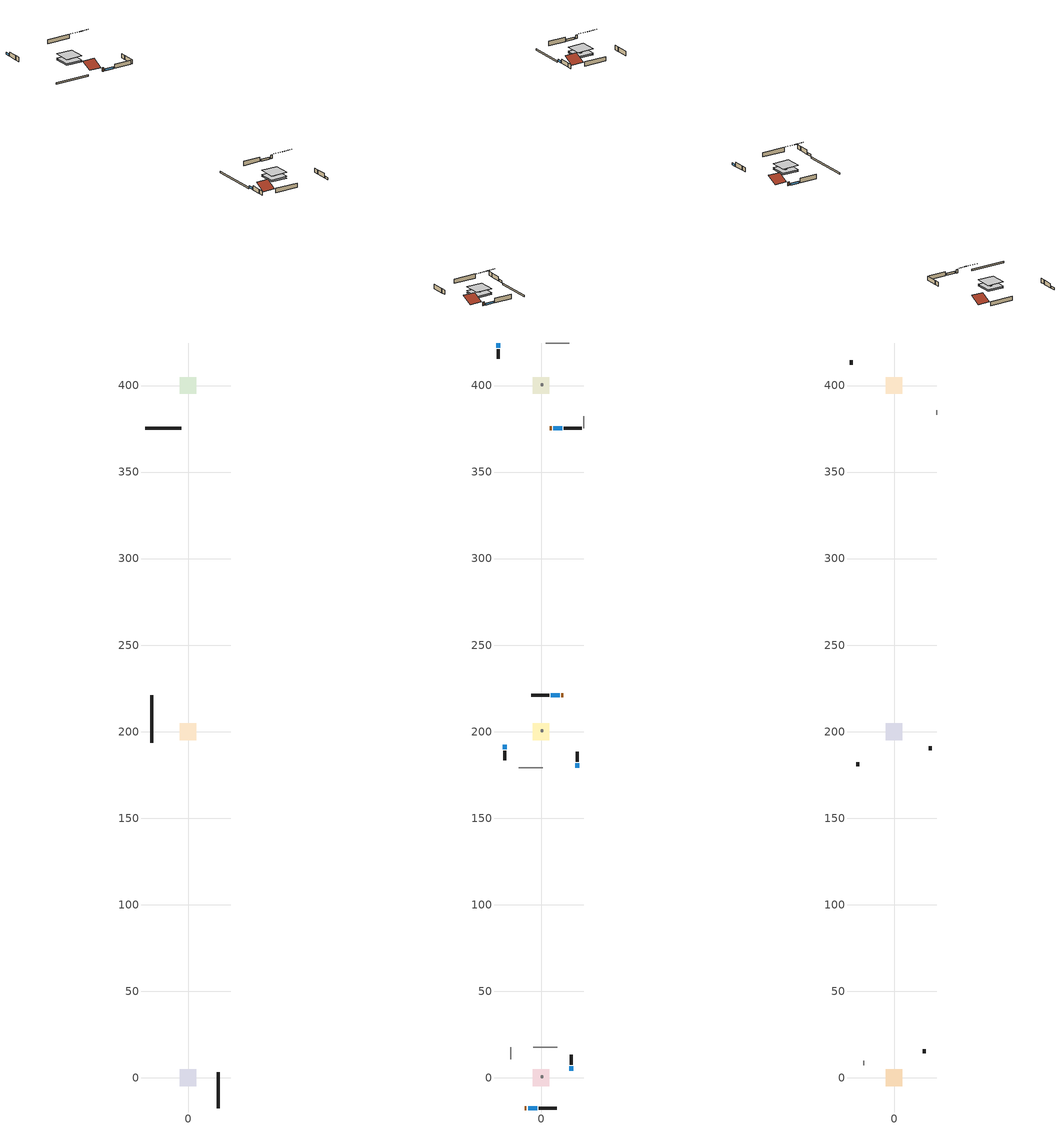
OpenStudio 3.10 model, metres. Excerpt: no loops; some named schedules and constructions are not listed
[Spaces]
unit1_crawlspace___unvented_1
 floor foundation (unit1_Slab1_construction): -4.86,-4.86 -4.86,4.86 4.86,4.86 4.86,-4.86 z-0.91
 wall foundation (unit1_FoundationWall2_construction): 17.51,-17.51 17.51,3.13 z-0.91:0
unit2_crawlspace___unvented_1
 floor foundation (unit2_Slab1_2_construction): -4.86,195.14 -4.86,204.86 4.86,204.86 4.86,195.14 z-0.91
 wall foundation (unit2_FoundationWall2_2_construction): -20.94,220.94 -20.94,193.45 z-0.91:0
unit3_crawlspace___unvented_1
 floor foundation (unit3_Slab1_3_construction): -4.86,395.14 -4.86,404.86 4.86,404.86 4.86,395.14 z-0.91
 wall foundation (unit3_FoundationWall3_3_construction): -24.6,375.4 -3.96,375.4 z-0.91:0
unit1_central_ac_and_furnace_airloop_ret_air_space
 floor adiabatic (unit1_AdiabaticConst): 0,0 0,1 1,1 1,0 z0
 wall adiabatic (unit1_AdiabaticConst): 0,0 1,0 1,1 0,1 0,0 z0:1
 ceiling adiabatic (unit1_AdiabaticConst): 1,0 1,1 0,1 0,0 z1
unit1_conditioned_space_1
 floor to unit1_crawlspace___unvented_1 (unit1_Floor1_construction): -4.86,-4.86 -4.86,4.86 4.86,4.86 4.86,-4.86 z0
 wall outside (unit1_AdiabaticWallConstruction_1): -9.31,-17.51 -8.39,-17.51 z0:2.03
 wall outside (unit1_AdiabaticWallConstruction): -7.47,-17.51 -2.25,-17.51 / 17.51,4.05 17.51,6.66 z0:1.16
 wall outside (unit1_Wall3_construction): -1.32,-17.51 9.19,-17.51 z0:2.44
 wall outside (unit1_Wall2_construction): 17.51,7.59 17.51,13.23 z0:2.44
 wall adiabatic (unit1_Wall4_construction): -17.51,17.51 -17.51,10.63 z0:2.44
 wall adiabatic (unit1_Wall1_construction): 9.31,17.51 -4.44,17.51 z0:2.44
 window (unit1_WindowConstruction_1): -7.47,-17.51 -2.25,-17.51 z0:1.16
 window (unit1_WindowConstruction): 17.51,4.05 17.51,6.66 z0:1.16
 door (unit1_Door): -9.31,-17.51 -8.4,-17.51 z0:2.03
unit2_central_ac_and_furnace_airloop_ret_air_space
 floor adiabatic (unit2_AdiabaticConst): 0,200 0,201 1,201 1,200 z0
 wall adiabatic (unit2_AdiabaticConst): 0,200 1,200 1,201 0,201 0,200 z0:1
 ceiling adiabatic (unit2_AdiabaticConst): 1,200 1,201 0,201 0,200 z1
unit2_conditioned_space_1
 floor to unit2_crawlspace___unvented_1 (unit2_Floor1_2_construction): -4.86,195.14 -4.86,204.86 4.86,204.86 4.86,195.14 z0
 wall outside (unit2_AdiabaticWallConstruction_1): 12.74,220.94 11.82,220.94 z0:2.03
 wall outside (unit2_AdiabaticWallConstruction): 20.94,179.06 20.94,181.67 / 10.9,220.94 5.68,220.94 / -20.94,192.52 -20.94,189.91 z0:1.16
 wall outside (unit2_Wall4_2_construction): 20.94,182.6 20.94,188.24 z0:2.44
 wall outside (unit2_Wall3_2_construction): 4.75,220.94 -5.76,220.94 z0:2.44
 wall outside (unit2_Wall2_2_construction): -20.94,188.98 -20.94,183.34 z0:2.44
 wall adiabatic (unit2_Wall1_2_construction): -12.74,179.06 1.02,179.06 z0:2.44
 window (unit2_WindowConstruction_2): 20.94,179.06 20.94,181.67 z0:1.16
 window (unit2_WindowConstruction_1): 10.9,220.94 5.68,220.94 z0:1.16
 window (unit2_WindowConstruction): -20.94,192.52 -20.94,189.91 z0:1.16
 door (unit2_Door): 12.74,220.94 11.82,220.94 z0:2.03
unit3_central_ac_and_furnace_airloop_ret_air_space
 floor adiabatic (unit3_AdiabaticConst): 0,400 0,401 1,401 1,400 z0
 wall adiabatic (unit3_AdiabaticConst): 0,400 1,400 1,401 0,401 0,400 z0:1
 ceiling adiabatic (unit3_AdiabaticConst): 1,400 1,401 0,401 0,400 z1
unit3_conditioned_space_1
 floor to unit3_crawlspace___unvented_1 (unit3_Floor1_3_construction): -4.86,395.14 -4.86,404.86 4.86,404.86 4.86,395.14 z0
 wall outside (unit3_AdiabaticWallConstruction_1): 5.17,375.4 6.08,375.4 z0:2.03
 wall outside (unit3_AdiabaticWallConstruction): -24.6,424.6 -24.6,421.99 / 7.01,375.4 12.22,375.4 z0:1.16
 wall outside (unit3_Wall4_3_construction): -24.6,421.06 -24.6,415.42 z0:2.44
 wall outside (unit3_Wall3_3_construction): 13.15,375.4 23.67,375.4 z0:2.44
 wall adiabatic (unit3_Wall2_3_construction): 24.6,375.4 24.6,382.28 z0:2.44
 wall adiabatic (unit3_Wall1_3_construction): 16.4,424.6 2.64,424.6 z0:2.44
 window (unit3_WindowConstruction_1): -24.6,424.6 -24.6,421.99 z0:1.16
 window (unit3_WindowConstruction): 7.01,375.4 12.22,375.4 z0:1.16
 door (unit3_Door): 5.17,375.4 6.08,375.4 z0:2.03
unit1_attic___vented_1
 floor to unit1_conditioned_space_1 (unit1_Floor2_construction_Reversed): -4.86,-4.86 -4.86,4.86 4.86,4.86 4.86,-4.86 z2.44
 wall outside (unit1_Wall6_construction): 17.51,14.16 17.51,16.58 z0:2.44
 wall adiabatic (unit1_Wall5_construction): -17.51,9.7 -17.51,7.28 z0:2.44
 roof outside (unit1_Roof2_construction): -10.24,-17.51,2.44 -10.24,-11.01,5.69 -17.51,-11.01,5.69 -17.51,-17.51,2.44
 roof outside (unit1_Roof1_construction): 10.24,17.51,2.44 10.24,11.01,5.69 17.51,11.01,5.69 17.51,17.51,2.44
unit2_attic___vented_1
 floor to unit2_conditioned_space_1 (unit2_Floor2_2_construction_Reversed): -4.86,195.14 -4.86,204.86 4.86,204.86 4.86,195.14 z2.44
 wall outside (unit2_Wall6_2_construction): -20.94,182.41 -20.94,179.99 z0:2.44
 wall outside (unit2_Wall5_2_construction): 20.94,189.16 20.94,191.59 z0:2.44
 roof outside (unit2_Roof2_2_construction): 13.67,220.94,2.44 13.67,214.44,5.69 20.94,214.44,5.69 20.94,220.94,2.44
 roof outside (unit2_Roof1_2_construction): -13.67,179.06,2.44 -13.67,185.56,5.69 -20.94,185.56,5.69 -20.94,179.06,2.44
unit3_attic___vented_1
 floor to unit3_conditioned_space_1 (unit3_Floor2_3_construction_Reversed): -4.86,395.14 -4.86,404.86 4.86,404.86 4.86,395.14 z2.44
 wall outside (unit3_Wall5_3_construction): -24.6,414.49 -24.6,412.07 z0:2.44
 wall adiabatic (unit3_Wall6_3_construction): 24.6,383.21 24.6,385.63 z0:2.44
 roof outside (unit3_Roof2_3_construction): 4.24,375.4,2.44 4.24,381.91,5.69 -3.03,381.91,5.69 -3.03,375.4,2.44
 roof outside (unit3_Roof1_3_construction): 17.33,424.6,2.44 17.33,418.09,5.69 24.6,418.09,5.69 24.6,424.6,2.44
[Construction]
unit1_Floor2_construction: unit1_ceiling_loosefill_ins, unit1_ceiling_stud_and_cavity, unit1_gypsum_board
unit1_Floor1_construction_Reversed: unit1_floor_covering, unit1_osb_sheathing_0_75_in_, unit1_floor_rigid_ins, unit1_floor_stud_and_cavity
unit2_Floor2_2_construction: unit2_ceiling_loosefill_ins, unit2_ceiling_stud_and_cavity, unit2_gypsum_board
unit2_Floor1_2_construction_Reversed: unit2_floor_covering, unit2_osb_sheathing_0_75_in_, unit2_floor_rigid_ins, unit2_floor_stud_and_cavity
unit3_Floor2_3_construction: unit3_ceiling_loosefill_ins, unit3_ceiling_stud_and_cavity, unit3_gypsum_board
unit3_Floor1_3_construction_Reversed: unit3_floor_covering, unit3_osb_sheathing_0_75_in_, unit3_floor_rigid_ins, unit3_floor_stud_and_cavity
[EnergyManagementSystem:Program]
unit2_central_ac_and_furnace_supply_fan_disaggregate_program_1: Set unit2_central_ac_and_furnace_supply_fan_primary_htg = 0; If unit2_central_ac_and_furnace_htg_coil_s > 0; Set unit2_central_ac_and_furnace_supply_fan_primary_htg = unit2_central_ac_and_furnace_supply_fan_s_1; EndIf
unit2_central_ac_and_furnace_supply_fan_disaggregate_program: Set unit2_central_ac_and_furnace_supply_fan_clg = 0; If unit2_central_ac_and_furnace_clg_coil_s > 0; Set unit2_central_ac_and_furnace_supply_fan_clg = unit2_central_ac_and_furnace_supply_fan_s; EndIf
unit3_infil_program: Set p_m = 0.14; Set p_s = 0.22; Set s_m = 270; Set s_s = 370; Set z_m = 9.99744; Set z_s = 2.4384; Set f_t = (((s_m/z_m)^p_m)*((z_s/s_s)^p_s)); Set Tdiff = unit3_tin_s-unit3_tout_s; Set dT = @Abs Tdiff; Set c = 0.0375; Set Cs = 0.0567; Set Cw = 0.1627; Set n = 0.65; Set sft = (f_t*0.3); Set temp1 = ((c*Cw)*((sft*unit3_site_vw_s)^(2*n)))^2; Set Qinf = (((c*Cs*(dT^n))^2)+temp1)^0.5; Set Qinf = (@Max Qinf 0); Set unit3_mech_vent_house_fan_sensible_load_act = 0.0; Set unit3_mech_vent_house_fan_latent_load_act = 0.0; Set OASupInPb = unit3_out_pb_s; Set OASupInTemp = unit3_tout_s; Set OASupInW = unit3_out_wt_s; Set OASupRho = (@RhoAirFnPbTdbW OASupInPb OASupInTemp OASupInW); Set OASupCp = (@CpAirFnW OASupInW); Set OASupInEnth = (@HFnTdbW OASupInTemp OASupInW); Set ZoneTemp = unit3_tin_s; Set ZoneW = unit3_win_s; Set ZoneCp = (@CpAirFnW ZoneW); Set ZoneAirEnth = (@HFnTdbW ZoneTemp ZoneW); Set unit3_mech_vent_house_fan_cfis_act = 0.0; Set QWHV_cfis_sup = 0.0; Set QWHV_cfis_suppl_sup = 0.0; Set QWHV_cfis_suppl_exh = 0.0; Set Qrange = 0; Set Qrange = Qrange + 0.04719 * unit3_mech_vent_range_fan_0_sch_s; Set Qbath = 0; Set Qbath = Qbath + 0.04719 * unit3_mech_vent_bath_fan_0_sch_s; Set Qdryer = 0; Set Qdryer = Qdryer + 0.11104 * unit3_clothes_dryer_exhaust_0_sch_s; Set QWHV_sup = 0.0; Set QWHV_exh = 0.0; Set Qsupply = QWHV_sup + QWHV_cfis_sup + QWHV_cfis_suppl_sup; Set Qexhaust = Qrange + Qbath + Qdryer + QWHV_exh + QWHV_cfis_suppl_exh; Set Qfan = (@Max Qexhaust Qsupply); Set Qducts = 0; Set Qducts = Qducts - unit3_central_ac_and_furnace_airloop_0_DuctImbalLkSupFanEquivCond; Set Qducts = Qducts + unit3_central_ac_and_furnace_airloop_0_DuctImbalLkExhFanEquivCond; If Qducts < 0; Set Qsupply = Qsupply - Qducts; Else; Set Qexhaust = Qexhaust + Qducts; EndIf; Set Qfan_with_ducts = (@Max Qexhaust Qsupply); Set Qimb = (@Abs (Qsupply - Qexhaust)); If Qinf + Qimb > 0; Set Qtot = Qfan_with_ducts + (Qinf^2) / (Qinf + Qimb); Else; Set Qtot = Qfan_with_ducts; EndIf; Set Qinf_adj = Qtot - Qfan; Set unit3_infil_flow_act = Qinf_adj; Set unit3_infil_program_Qinf = Qinf_adj; Set unit3_infil_program_Qfan = Qfan; Set Qload = Qfan; Set Effectiveness_Sens = 0.0; Set Effectiveness_Lat = 0.0; Set Fan_MFR = Qload * OASupRho; Set ZoneInEnth = OASupInEnth; Set ZoneInTemp = OASupInTemp; Set FanTotalToCond = Fan_MFR * (ZoneInEnth - ZoneAirEnth); Set FanSensToCond = Fan_MFR * ZoneCp * (ZoneInTemp - ZoneTemp); Set FanLatToCond = FanTotalToCond - FanSensToCond; Set unit3_mech_vent_house_fan_sensible_load_act = unit3_mech_vent_house_fan_sensible_load_act + FanSensToCond; Set unit3_mech_vent_house_fan_latent_load_act = unit3_mech_vent_house_fan_latent_load_act + FanLatToCond
unit3_crawlspace_unvented_1_duct_leakage_imbalance_infil_program: Set Qducts = 0; Set Qducts = Qducts - unit3_central_ac_and_furnace_airloop_0_DuctImbalLkSupFanEquivDZ; Set Qducts = Qducts + unit3_central_ac_and_furnace_airloop_0_DuctImbalLkExhFanEquivDZ; Set unit3_crawlspace_unvented_1_duct_leakage_imbalance_infil_flow_act = (@Abs(Qducts))
unit3_natural_vent_program: Set Tin = unit3_tin_s; Set Tout = unit3_tout_s; Set Wout = unit3_out_wt_s; Set Pbar = unit3_out_pb_s; Set Phiout = (@RhFnTdbWPb Tout Wout Pbar); Set MaxHR = 0.0115; Set Tnvsp = (unit3_htg_sp_s + unit3_clg_sp_s) / 2; Set NVavail = unit3_natural_vent_s; Set ClgSsnAvail = unit3_cool_season; Set Qnv = 0; Set Qwhf = 0; Set unit3_whole_house_fan_mix_act = 0; Set unit3_whole_house_fan_act = 0; If ((Wout < MaxHR) && (Tin > Tout) && (Tin > Tnvsp) && (ClgSsnAvail > 0)); Set WHF_Flow = 0; Set Adj = (Tin-Tnvsp)/(Tin-Tout); Set Adj = (@Min Adj 1); Set Adj = (@Max Adj 0); If (WHF_Flow > 0); Set Qwhf = WHF_Flow*Adj; Set unit3_whole_house_fan_mix_act = WHF_Flow*Adj; Set WHF_W = 0; Set unit3_whole_house_fan_act = WHF_W*Adj; ElseIf (NVavail > 0); Set NVArea = 3641.3346528; Set Cs = 8.968567957270247e-05; Set Cw = 2.2169590796800036e-05; Set Tdiff = Tin-Tout; Set dT = (@Abs Tdiff); Set Vwind = unit3_site_vw_s; Set SGNV = NVArea*Adj*((((Cs*dT)+(Cw*(Vwind^2)))^0.5)/1000); Set MaxNV = 1.2811799924736003; Set Qnv = (@Min SGNV MaxNV); EndIf; EndIf; Set unit3_natural_vent_flow_act = Qnv; Set unit3_whole_house_fan_flow_act = Qwhf; Set unit3_natural_vent_program_Qnv = Qnv; Set unit3_natural_vent_program_Qwhf = Qwhf
unit3_central_ac_and_furnace_airloop_0_duct_program: Set unit3_central_ac_and_furnace_airloop_AH_MFR = unit3_central_ac_and_furnace_airloop_AH_MFR_s; Set unit3_central_ac_and_furnace_airloop_Fan_RTF = 0; Set unit3_central_ac_and_furnace_airloop_Fan_RTF = unit3_central_ac_and_furnace_airloop_Fan_RTF + unit3_central_ac_and_furnace_airloop_Fan_RTF_s; Set unit3_central_ac_and_furnace_airloop_Fan_RTF = unit3_central_ac_and_furnace_airloop_Fan_RTF + unit3_central_ac_and_furnace_airloop_Fan_RTF_s_1; Set unit3_central_ac_and_furnace_airloop_AH_VFR = unit3_central_ac_and_furnace_airloop_AH_VFR_s; Set unit3_central_ac_and_furnace_airloop_AH_Tout = unit3_central_ac_and_furnace_airloop_AH_Tout_s; Set unit3_central_ac_and_furnace_airloop_AH_Wout = unit3_central_ac_and_furnace_airloop_AH_Wout_s; Set unit3_central_ac_and_furnace_airloop_RA_T = unit3_central_ac_and_furnace_airloop_RA_T_s; Set unit3_central_ac_and_furnace_airloop_Ra_W = unit3_central_ac_and_furnace_airloop_Ra_W_s; Set unit3_central_ac_and_furnace_airloop_0_DZ_T = unit3_central_ac_and_furnace_airloop_0_DZ_T_s; Set unit3_central_ac_and_furnace_airloop_0_DZ_W = unit3_central_ac_and_furnace_airloop_0_DZ_W_s; Run unit3_central_ac_and_furnace_airloop_0_duct_subroutine; Set unit3_central_ac_and_furnace_airloop_0_SupSensLkToCond_act = unit3_central_ac_and_furnace_airloop_0_SupSensLkToCond; Set unit3_central_ac_and_furnace_airloop_0_SupLatLkToCond_act = unit3_central_ac_and_furnace_airloop_0_SupLatLkToCond; Set unit3_central_ac_and_furnace_airloop_0_SupCondToLv_act = unit3_central_ac_and_furnace_airloop_0_SupCondToLv; Set unit3_central_ac_and_furnace_airloop_0_RetSensLkToRP_act = unit3_central_ac_and_furnace_airloop_0_RetSensLkToRP; Set unit3_central_ac_and_furnace_airloop_0_RetLatLkToRP_act = unit3_central_ac_and_furnace_airloop_0_RetLatLkToRP; Set unit3_central_ac_and_furnace_airloop_0_RetCondToRP_act = unit3_central_ac_and_furnace_airloop_0_RetCondToRP; Set unit3_central_ac_and_furnace_airloop_0_RetCondToDZ_act = unit3_central_ac_and_furnace_airloop_0_RetCondToDZ; Set unit3_central_ac_and_furnace_airloop_0_SupCondToDZ_act = unit3_central_ac_and_furnace_airloop_0_SupCondToDZ; Set unit3_central_ac_and_furnace_airloop_0_SupSensLkToDZ_act = unit3_central_ac_and_furnace_airloop_0_SupSensLkToDZ; Set unit3_central_ac_and_furnace_airloop_0_SupLatLkToDZ_act = unit3_central_ac_and_furnace_airloop_0_SupLatLkToDZ; Set unit3_central_ac_and_furnace_airloop_0_ZoneMixDZToCond_mix_act = unit3_central_ac_and_furnace_airloop_0_ZoneMixDZToCond; Set unit3_central_ac_and_furnace_airloop_0_ZoneMixCondToDZ_mix_act = unit3_central_ac_and_furnace_airloop_0_ZoneMixCondToDZ
unit3_fridge_schedule_program: Set Tin = unit3_fridge_tin_s*(9.0/5.0)+32.0; Set unit3_fridge_schedule_act = 0; If (Hour == 0); Set unit3_fridge_schedule_act = (-0.487+0.019*Tin); ElseIf (Hour == 1); Set unit3_fridge_schedule_act = (-0.34+0.016*Tin); ElseIf (Hour == 2); Set unit3_fridge_schedule_act = (-0.37+0.017*Tin); ElseIf (Hour == 3); Set unit3_fridge_schedule_act = (-0.361+0.016*Tin); ElseIf (Hour == 4); Set unit3_fridge_schedule_act = (-0.515+0.018*Tin); ElseIf (Hour == 5); Set unit3_fridge_schedule_act = (-0.684+0.021*Tin); ElseIf (Hour == 6); Set unit3_fridge_schedule_act = (-0.471+0.019*Tin); ElseIf (Hour == 7); Set unit3_fridge_schedule_act = (-0.159+0.015*Tin); ElseIf (Hour == 8); Set unit3_fridge_schedule_act = (-0.079+0.015*Tin); ElseIf (Hour == 9); Set unit3_fridge_schedule_act = (-0.417+0.019*Tin); ElseIf (Hour == 10); Set unit3_fridge_schedule_act = (-0.411+0.018*Tin); ElseIf (Hour == 11); Set unit3_fridge_schedule_act = (-0.386+0.018*Tin); ElseIf (Hour == 12); Set unit3_fridge_schedule_act = (-0.24+0.016*Tin); ElseIf (Hour == 13); Set unit3_fridge_schedule_act = (-0.314+0.017*Tin); ElseIf (Hour == 14); Set unit3_fridge_schedule_act = (-0.16+0.015*Tin); ElseIf (Hour == 15); Set unit3_fridge_schedule_act = (-0.121+0.015*Tin); ElseIf (Hour == 16); Set unit3_fridge_schedule_act = (-0.469+0.02*Tin); ElseIf (Hour == 17); Set unit3_fridge_schedule_act = (-0.412+0.02*Tin); ElseIf (Hour == 18); Set unit3_fridge_schedule_act = (-0.091+0.017*Tin); ElseIf (Hour == 19); Set unit3_fridge_schedule_act = (0.077+0.014*Tin); ElseIf (Hour == 20); Set unit3_fridge_schedule_act = (-0.118+0.016*Tin); ElseIf (Hour == 21); Set unit3_fridge_schedule_act = (-0.247+0.017*Tin); ElseIf (Hour == 22); Set unit3_fridge_schedule_act = (-0.445+0.019*Tin); ElseIf (Hour == 23); Set unit3_fridge_schedule_act = (-0.544+0.02*Tin); EndIf
unit3_water_heater_EC_adj: If WarmupFlag == 0; Set dhw_e_cons = unit3_water_heater_energy + unit3_water_heater_on_cycle_parasitic + unit3_water_heater_off_cycle_parasitic; Set unit3_water_heater_ec_adj_act = 0.0 * dhw_e_cons / 1; EndIf
unit3_central_ac_and_furnace_supply_fan_disaggregate_program_1: Set unit3_central_ac_and_furnace_supply_fan_primary_htg = 0; If unit3_central_ac_and_furnace_htg_coil_s > 0; Set unit3_central_ac_and_furnace_supply_fan_primary_htg = unit3_central_ac_and_furnace_supply_fan_s_1; EndIf
unit3_central_ac_and_furnace_supply_fan_disaggregate_program: Set unit3_central_ac_and_furnace_supply_fan_clg = 0; If unit3_central_ac_and_furnace_clg_coil_s > 0; Set unit3_central_ac_and_furnace_supply_fan_clg = unit3_central_ac_and_furnace_supply_fan_s; EndIf
unmet_hours_program: Set htg_unmet_hours = 0; Set clg_unmet_hours = 0; Set unit_htg_unmet_hours = 0; If ((DayOfYear >= 1) && (DayOfYear <= 365)); Set unit_htg_unmet_hours = unit_htg_unmet_hours + unit1_conditioned_space_htg_unmet_s; If unit_htg_unmet_hours > htg_unmet_hours; Set htg_unmet_hours = unit_htg_unmet_hours; EndIf; EndIf; Set unit_clg_unmet_hours = 0; If ((DayOfYear >= 1) && (DayOfYear <= 365)); Set unit_clg_unmet_hours = unit_clg_unmet_hours + unit1_conditioned_space_clg_unmet_s; If unit_clg_unmet_hours > clg_unmet_hours; Set clg_unmet_hours = unit_clg_unmet_hours; EndIf; EndIf; Set unit_htg_unmet_hours = 0; If ((DayOfYear >= 1) && (DayOfYear <= 365)); Set unit_htg_unmet_hours = unit_htg_unmet_hours + unit2_conditioned_space_htg_unmet_s; If unit_htg_unmet_hours > htg_unmet_hours; Set htg_unmet_hours = unit_htg_unmet_hours; EndIf; EndIf; Set unit_clg_unmet_hours = 0; If ((DayOfYear >= 1) && (DayOfYear <= 365)); Set unit_clg_unmet_hours = unit_clg_unmet_hours + unit2_conditioned_space_clg_unmet_s; If unit_clg_unmet_hours > clg_unmet_hours; Set clg_unmet_hours = unit_clg_unmet_hours; EndIf; EndIf; Set unit_htg_unmet_hours = 0; If ((DayOfYear >= 1) && (DayOfYear <= 365)); Set unit_htg_unmet_hours = unit_htg_unmet_hours + unit3_conditioned_space_htg_unmet_s; If unit_htg_unmet_hours > htg_unmet_hours; Set htg_unmet_hours = unit_htg_unmet_hours; EndIf; EndIf; Set unit_clg_unmet_hours = 0; If ((DayOfYear >= 1) && (DayOfYear <= 365)); Set unit_clg_unmet_hours = unit_clg_unmet_hours + unit3_conditioned_space_clg_unmet_s; If unit_clg_unmet_hours > clg_unmet_hours; Set clg_unmet_hours = unit_clg_unmet_hours; EndIf; EndIf
total_loads_program: Set loads_htg_tot = 0; Set loads_clg_tot = 0; If htg_load_cond > 0; Set loads_htg_tot = loads_htg_tot + (htg_load_cond - clg_load_cond) * 1.0; Set loads_htg_tot = loads_htg_tot + (htg_load_duct - clg_load_duct) * 1.0; EndIf; If htg_load_cond_1 > 0; Set loads_htg_tot = loads_htg_tot + (htg_load_cond_1 - clg_load_cond_1) * 1.0; Set loads_htg_tot = loads_htg_tot + (htg_load_duct_1 - clg_load_duct_1) * 1.0; EndIf; If htg_load_cond_2 > 0; Set loads_htg_tot = loads_htg_tot + (htg_load_cond_2 - clg_load_cond_2) * 1.0; Set loads_htg_tot = loads_htg_tot + (htg_load_duct_2 - clg_load_duct_2) * 1.0; EndIf; Set loads_htg_tot = (@Max loads_htg_tot 0); If clg_load_cond > 0; Set loads_clg_tot = loads_clg_tot + (clg_load_cond - htg_load_cond) * 1.0; Set loads_clg_tot = loads_clg_tot + (clg_load_duct - htg_load_duct) * 1.0; EndIf; If clg_load_cond_1 > 0; Set loads_clg_tot = loads_clg_tot + (clg_load_cond_1 - htg_load_cond_1) * 1.0; Set loads_clg_tot = loads_clg_tot + (clg_load_duct_1 - htg_load_duct_1) * 1.0; EndIf; If clg_load_cond_2 > 0; Set loads_clg_tot = loads_clg_tot + (clg_load_cond_2 - htg_load_cond_2) * 1.0; Set loads_clg_tot = loads_clg_tot + (clg_load_duct_2 - htg_load_duct_2) * 1.0; EndIf; Set loads_clg_tot = (@Max loads_clg_tot 0)
total_airflows_program: Set total_infil_flow_rate = 0; Set total_mechvent_flow_rate = 0; Set total_natvent_flow_rate = 0; Set total_whf_flow_rate = 0; Set total_infil_flow_rate = total_infil_flow_rate + (unit1_infil_program_Qinf * 1); Set total_infil_flow_rate = total_infil_flow_rate + (unit2_infil_program_Qinf * 1); Set total_infil_flow_rate = total_infil_flow_rate + (unit3_infil_program_Qinf * 1); Set total_mechvent_flow_rate = total_mechvent_flow_rate + (unit1_infil_program_Qfan * 1); Set total_mechvent_flow_rate = total_mechvent_flow_rate + (unit2_infil_program_Qfan * 1); Set total_mechvent_flow_rate = total_mechvent_flow_rate + (unit3_infil_program_Qfan * 1); Set total_natvent_flow_rate = total_natvent_flow_rate + (unit1_natural_vent_program_Qnv * 1); Set total_natvent_flow_rate = total_natvent_flow_rate + (unit2_natural_vent_program_Qnv * 1); Set total_natvent_flow_rate = total_natvent_flow_rate + (unit3_natural_vent_program_Qnv * 1); Set total_whf_flow_rate = total_whf_flow_rate + (unit1_natural_vent_program_Qwhf * 1); Set total_whf_flow_rate = total_whf_flow_rate + (unit2_natural_vent_program_Qwhf * 1); Set total_whf_flow_rate = total_whf_flow_rate + (unit3_natural_vent_program_Qwhf * 1)
[EnergyManagementSystem:Subroutine]
unit1_central_ac_and_furnace_airloop_0_duct_subroutine: Set AH_MFR = unit1_central_ac_and_furnace_airloop_AH_MFR / 1; If AH_MFR > 0; Set AH_Tout = unit1_central_ac_and_furnace_airloop_AH_Tout; Set AH_Wout = unit1_central_ac_and_furnace_airloop_AH_Wout; Set RA_T = unit1_central_ac_and_furnace_airloop_RA_T; Set RA_W = unit1_central_ac_and_furnace_airloop_Ra_W; Set Fan_RTF = unit1_central_ac_and_furnace_airloop_Fan_RTF; Set DZ_T = unit1_central_ac_and_furnace_airloop_0_DZ_T; Set DZ_W = unit1_central_ac_and_furnace_airloop_0_DZ_W; Set AH_VFR = unit1_central_ac_and_furnace_airloop_AH_VFR / 1; Set h_SA = (@HFnTdbW AH_Tout AH_Wout); Set h_RA = (@HFnTdbW RA_T RA_W); Set h_fg = (@HfgAirFnWTdb AH_Wout AH_Tout); Set h_DZ = (@HFnTdbW DZ_T DZ_W); Set air_cp = 1006.0; Set f_sup = 0.1; Set f_ret = 0.1; Set sup_lk_mfr = f_sup * AH_MFR; Set ret_lk_mfr = f_ret * AH_MFR; Set SupTotLkToCond = sup_lk_mfr*(h_RA - h_SA); Set SupLatLkToCond = sup_lk_mfr*h_fg*(RA_W-AH_Wout); Set SupSensLkToCond = SupTotLkToCond-SupLatLkToCond; Set supply_ua = 85.287; Set eTm = 0-((Fan_RTF/(AH_MFR*air_cp))*supply_ua); Set t_sup = DZ_T+((AH_Tout-DZ_T)*(@Exp eTm)); Set SupCondToCond = AH_MFR*air_cp*(t_sup-AH_Tout); Set SupCondToDZ = 0-SupCondToCond; Set return_ua = 15.794; Set eTm = 0-((Fan_RTF/(AH_MFR*air_cp))*return_ua); Set t_ret = DZ_T+((RA_T-DZ_T)*(@Exp eTm)); Set RetCondToRP = AH_MFR*air_cp*(t_ret-RA_T); Set RetCondToDZ = 0-RetCondToRP; Set RetLatLkToRP = 0; Set RetSensLkToRP = ret_lk_mfr*air_cp*(DZ_T-RA_T); Set SupTotLkToDZ = sup_lk_mfr*(h_SA-h_DZ); Set SupLatLkToDZ = sup_lk_mfr*h_fg*(AH_Wout-DZ_W); Set SupSensLkToDZ = SupTotLkToDZ-SupLatLkToDZ; Set FracOutsideToCond = 0.0; Set FracOutsideToDZ = 0.0; Set FracCondToOutside = 0.0; Set FracDZToOutside = 0.0; Set FracDZToCond = 0.0; Set FracCondToDZ = 0.0; Set lk_imbal_vfr = @ABS(f_sup - f_ret) * AH_VFR; Set ImbalLkCondToDZ = lk_imbal_vfr * FracCondToDZ; Set ImbalLkDZToCond = lk_imbal_vfr * FracDZToCond; Set ImbalLkOutsideToCond = lk_imbal_vfr * FracOutsideToCond; Set ImbalLkOutsideToDZ = lk_imbal_vfr * FracOutsideToDZ; Set ImbalLkCondToOutside = lk_imbal_vfr * FracCondToOutside; Set ImbalLkDZToOutside = lk_imbal_vfr * FracDZToOutside; Else; Set SupLatLkToCond = 0; Set SupSensLkToCond = 0; Set SupCondToCond = 0; Set RetCondToRP = 0; Set RetLatLkToRP = 0; Set RetSensLkToRP = 0; Set RetCondToDZ = 0; Set SupCondToDZ = 0; Set SupLatLkToDZ = 0; Set SupSensLkToDZ = 0; Set ImbalLkCondToDZ = 0; Set ImbalLkDZToCond = 0; Set ImbalLkOutsideToCond = 0; Set ImbalLkOutsideToDZ = 0; Set ImbalLkCondToOutside = 0; Set ImbalLkDZToOutside = 0; EndIf; Set unit1_central_ac_and_furnace_airloop_0_SupLatLkToCond = SupLatLkToCond; Set unit1_central_ac_and_furnace_airloop_0_SupSensLkToCond = SupSensLkToCond; Set unit1_central_ac_and_furnace_airloop_0_SupCondToLv = SupCondToCond; Set unit1_central_ac_and_furnace_airloop_0_RetCondToRP = RetCondToRP; Set unit1_central_ac_and_furnace_airloop_0_RetLatLkToRP = RetLatLkToRP; Set unit1_central_ac_and_furnace_airloop_0_RetSensLkToRP = RetSensLkToRP; Set unit1_central_ac_and_furnace_airloop_0_RetCondToDZ = RetCondToDZ; Set unit1_central_ac_and_furnace_airloop_0_SupCondToDZ = SupCondToDZ; Set unit1_central_ac_and_furnace_airloop_0_SupLatLkToDZ = SupLatLkToDZ; Set unit1_central_ac_and_furnace_airloop_0_SupSensLkToDZ = SupSensLkToDZ; Set unit1_central_ac_and_furnace_airloop_0_ZoneMixCondToDZ = ImbalLkCondToDZ; Set unit1_central_ac_and_furnace_airloop_0_ZoneMixDZToCond = ImbalLkDZToCond; Set unit1_central_ac_and_furnace_airloop_0_DuctImbalLkSupFanEquivCond = ImbalLkCondToOutside; Set unit1_central_ac_and_furnace_airloop_0_DuctImbalLkExhFanEquivCond = ImbalLkOutsideToCond; Set unit1_central_ac_and_furnace_airloop_0_DuctImbalLkSupFanEquivDZ = ImbalLkDZToOutside; Set unit1_central_ac_and_furnace_airloop_0_DuctImbalLkExhFanEquivDZ = ImbalLkOutsideToDZ
unit2_central_ac_and_furnace_airloop_0_duct_subroutine: Set AH_MFR = unit2_central_ac_and_furnace_airloop_AH_MFR / 1; If AH_MFR > 0; Set AH_Tout = unit2_central_ac_and_furnace_airloop_AH_Tout; Set AH_Wout = unit2_central_ac_and_furnace_airloop_AH_Wout; Set RA_T = unit2_central_ac_and_furnace_airloop_RA_T; Set RA_W = unit2_central_ac_and_furnace_airloop_Ra_W; Set Fan_RTF = unit2_central_ac_and_furnace_airloop_Fan_RTF; Set DZ_T = unit2_central_ac_and_furnace_airloop_0_DZ_T; Set DZ_W = unit2_central_ac_and_furnace_airloop_0_DZ_W; Set AH_VFR = unit2_central_ac_and_furnace_airloop_AH_VFR / 1; Set h_SA = (@HFnTdbW AH_Tout AH_Wout); Set h_RA = (@HFnTdbW RA_T RA_W); Set h_fg = (@HfgAirFnWTdb AH_Wout AH_Tout); Set h_DZ = (@HFnTdbW DZ_T DZ_W); Set air_cp = 1006.0; Set f_sup = 0.1; Set f_ret = 0.1; Set sup_lk_mfr = f_sup * AH_MFR; Set ret_lk_mfr = f_ret * AH_MFR; Set SupTotLkToCond = sup_lk_mfr*(h_RA - h_SA); Set SupLatLkToCond = sup_lk_mfr*h_fg*(RA_W-AH_Wout); Set SupSensLkToCond = SupTotLkToCond-SupLatLkToCond; Set supply_ua = 85.287; Set eTm = 0-((Fan_RTF/(AH_MFR*air_cp))*supply_ua); Set t_sup = DZ_T+((AH_Tout-DZ_T)*(@Exp eTm)); Set SupCondToCond = AH_MFR*air_cp*(t_sup-AH_Tout); Set SupCondToDZ = 0-SupCondToCond; Set return_ua = 15.794; Set eTm = 0-((Fan_RTF/(AH_MFR*air_cp))*return_ua); Set t_ret = DZ_T+((RA_T-DZ_T)*(@Exp eTm)); Set RetCondToRP = AH_MFR*air_cp*(t_ret-RA_T); Set RetCondToDZ = 0-RetCondToRP; Set RetLatLkToRP = 0; Set RetSensLkToRP = ret_lk_mfr*air_cp*(DZ_T-RA_T); Set SupTotLkToDZ = sup_lk_mfr*(h_SA-h_DZ); Set SupLatLkToDZ = sup_lk_mfr*h_fg*(AH_Wout-DZ_W); Set SupSensLkToDZ = SupTotLkToDZ-SupLatLkToDZ; Set FracOutsideToCond = 0.0; Set FracOutsideToDZ = 0.0; Set FracCondToOutside = 0.0; Set FracDZToOutside = 0.0; Set FracDZToCond = 0.0; Set FracCondToDZ = 0.0; Set lk_imbal_vfr = @ABS(f_sup - f_ret) * AH_VFR; Set ImbalLkCondToDZ = lk_imbal_vfr * FracCondToDZ; Set ImbalLkDZToCond = lk_imbal_vfr * FracDZToCond; Set ImbalLkOutsideToCond = lk_imbal_vfr * FracOutsideToCond; Set ImbalLkOutsideToDZ = lk_imbal_vfr * FracOutsideToDZ; Set ImbalLkCondToOutside = lk_imbal_vfr * FracCondToOutside; Set ImbalLkDZToOutside = lk_imbal_vfr * FracDZToOutside; Else; Set SupLatLkToCond = 0; Set SupSensLkToCond = 0; Set SupCondToCond = 0; Set RetCondToRP = 0; Set RetLatLkToRP = 0; Set RetSensLkToRP = 0; Set RetCondToDZ = 0; Set SupCondToDZ = 0; Set SupLatLkToDZ = 0; Set SupSensLkToDZ = 0; Set ImbalLkCondToDZ = 0; Set ImbalLkDZToCond = 0; Set ImbalLkOutsideToCond = 0; Set ImbalLkOutsideToDZ = 0; Set ImbalLkCondToOutside = 0; Set ImbalLkDZToOutside = 0; EndIf; Set unit2_central_ac_and_furnace_airloop_0_SupLatLkToCond = SupLatLkToCond; Set unit2_central_ac_and_furnace_airloop_0_SupSensLkToCond = SupSensLkToCond; Set unit2_central_ac_and_furnace_airloop_0_SupCondToLv = SupCondToCond; Set unit2_central_ac_and_furnace_airloop_0_RetCondToRP = RetCondToRP; Set unit2_central_ac_and_furnace_airloop_0_RetLatLkToRP = RetLatLkToRP; Set unit2_central_ac_and_furnace_airloop_0_RetSensLkToRP = RetSensLkToRP; Set unit2_central_ac_and_furnace_airloop_0_RetCondToDZ = RetCondToDZ; Set unit2_central_ac_and_furnace_airloop_0_SupCondToDZ = SupCondToDZ; Set unit2_central_ac_and_furnace_airloop_0_SupLatLkToDZ = SupLatLkToDZ; Set unit2_central_ac_and_furnace_airloop_0_SupSensLkToDZ = SupSensLkToDZ; Set unit2_central_ac_and_furnace_airloop_0_ZoneMixCondToDZ = ImbalLkCondToDZ; Set unit2_central_ac_and_furnace_airloop_0_ZoneMixDZToCond = ImbalLkDZToCond; Set unit2_central_ac_and_furnace_airloop_0_DuctImbalLkSupFanEquivCond = ImbalLkCondToOutside; Set unit2_central_ac_and_furnace_airloop_0_DuctImbalLkExhFanEquivCond = ImbalLkOutsideToCond; Set unit2_central_ac_and_furnace_airloop_0_DuctImbalLkSupFanEquivDZ = ImbalLkDZToOutside; Set unit2_central_ac_and_furnace_airloop_0_DuctImbalLkExhFanEquivDZ = ImbalLkOutsideToDZ
unit3_central_ac_and_furnace_airloop_0_duct_subroutine: Set AH_MFR = unit3_central_ac_and_furnace_airloop_AH_MFR / 1; If AH_MFR > 0; Set AH_Tout = unit3_central_ac_and_furnace_airloop_AH_Tout; Set AH_Wout = unit3_central_ac_and_furnace_airloop_AH_Wout; Set RA_T = unit3_central_ac_and_furnace_airloop_RA_T; Set RA_W = unit3_central_ac_and_furnace_airloop_Ra_W; Set Fan_RTF = unit3_central_ac_and_furnace_airloop_Fan_RTF; Set DZ_T = unit3_central_ac_and_furnace_airloop_0_DZ_T; Set DZ_W = unit3_central_ac_and_furnace_airloop_0_DZ_W; Set AH_VFR = unit3_central_ac_and_furnace_airloop_AH_VFR / 1; Set h_SA = (@HFnTdbW AH_Tout AH_Wout); Set h_RA = (@HFnTdbW RA_T RA_W); Set h_fg = (@HfgAirFnWTdb AH_Wout AH_Tout); Set h_DZ = (@HFnTdbW DZ_T DZ_W); Set air_cp = 1006.0; Set f_sup = 0.1; Set f_ret = 0.1; Set sup_lk_mfr = f_sup * AH_MFR; Set ret_lk_mfr = f_ret * AH_MFR; Set SupTotLkToCond = sup_lk_mfr*(h_RA - h_SA); Set SupLatLkToCond = sup_lk_mfr*h_fg*(RA_W-AH_Wout); Set SupSensLkToCond = SupTotLkToCond-SupLatLkToCond; Set supply_ua = 85.287; Set eTm = 0-((Fan_RTF/(AH_MFR*air_cp))*supply_ua); Set t_sup = DZ_T+((AH_Tout-DZ_T)*(@Exp eTm)); Set SupCondToCond = AH_MFR*air_cp*(t_sup-AH_Tout); Set SupCondToDZ = 0-SupCondToCond; Set return_ua = 15.794; Set eTm = 0-((Fan_RTF/(AH_MFR*air_cp))*return_ua); Set t_ret = DZ_T+((RA_T-DZ_T)*(@Exp eTm)); Set RetCondToRP = AH_MFR*air_cp*(t_ret-RA_T); Set RetCondToDZ = 0-RetCondToRP; Set RetLatLkToRP = 0; Set RetSensLkToRP = ret_lk_mfr*air_cp*(DZ_T-RA_T); Set SupTotLkToDZ = sup_lk_mfr*(h_SA-h_DZ); Set SupLatLkToDZ = sup_lk_mfr*h_fg*(AH_Wout-DZ_W); Set SupSensLkToDZ = SupTotLkToDZ-SupLatLkToDZ; Set FracOutsideToCond = 0.0; Set FracOutsideToDZ = 0.0; Set FracCondToOutside = 0.0; Set FracDZToOutside = 0.0; Set FracDZToCond = 0.0; Set FracCondToDZ = 0.0; Set lk_imbal_vfr = @ABS(f_sup - f_ret) * AH_VFR; Set ImbalLkCondToDZ = lk_imbal_vfr * FracCondToDZ; Set ImbalLkDZToCond = lk_imbal_vfr * FracDZToCond; Set ImbalLkOutsideToCond = lk_imbal_vfr * FracOutsideToCond; Set ImbalLkOutsideToDZ = lk_imbal_vfr * FracOutsideToDZ; Set ImbalLkCondToOutside = lk_imbal_vfr * FracCondToOutside; Set ImbalLkDZToOutside = lk_imbal_vfr * FracDZToOutside; Else; Set SupLatLkToCond = 0; Set SupSensLkToCond = 0; Set SupCondToCond = 0; Set RetCondToRP = 0; Set RetLatLkToRP = 0; Set RetSensLkToRP = 0; Set RetCondToDZ = 0; Set SupCondToDZ = 0; Set SupLatLkToDZ = 0; Set SupSensLkToDZ = 0; Set ImbalLkCondToDZ = 0; Set ImbalLkDZToCond = 0; Set ImbalLkOutsideToCond = 0; Set ImbalLkOutsideToDZ = 0; Set ImbalLkCondToOutside = 0; Set ImbalLkDZToOutside = 0; EndIf; Set unit3_central_ac_and_furnace_airloop_0_SupLatLkToCond = SupLatLkToCond; Set unit3_central_ac_and_furnace_airloop_0_SupSensLkToCond = SupSensLkToCond; Set unit3_central_ac_and_furnace_airloop_0_SupCondToLv = SupCondToCond; Set unit3_central_ac_and_furnace_airloop_0_RetCondToRP = RetCondToRP; Set unit3_central_ac_and_furnace_airloop_0_RetLatLkToRP = RetLatLkToRP; Set unit3_central_ac_and_furnace_airloop_0_RetSensLkToRP = RetSensLkToRP; Set unit3_central_ac_and_furnace_airloop_0_RetCondToDZ = RetCondToDZ; Set unit3_central_ac_and_furnace_airloop_0_SupCondToDZ = SupCondToDZ; Set unit3_central_ac_and_furnace_airloop_0_SupLatLkToDZ = SupLatLkToDZ; Set unit3_central_ac_and_furnace_airloop_0_SupSensLkToDZ = SupSensLkToDZ; Set unit3_central_ac_and_furnace_airloop_0_ZoneMixCondToDZ = ImbalLkCondToDZ; Set unit3_central_ac_and_furnace_airloop_0_ZoneMixDZToCond = ImbalLkDZToCond; Set unit3_central_ac_and_furnace_airloop_0_DuctImbalLkSupFanEquivCond = ImbalLkCondToOutside; Set unit3_central_ac_and_furnace_airloop_0_DuctImbalLkExhFanEquivCond = ImbalLkOutsideToCond; Set unit3_central_ac_and_furnace_airloop_0_DuctImbalLkSupFanEquivDZ = ImbalLkDZToOutside; Set unit3_central_ac_and_furnace_airloop_0_DuctImbalLkExhFanEquivDZ = ImbalLkOutsideToDZ
[AirLoopHVAC:ReturnPlenum]
Name | ThermalZone
unit1_Air_Loop_HVAC_Return_Plenum_1 | unit1_central_ac_and_furnace_airloop_ret_air_zone
unit2_Air_Loop_HVAC_Return_Plenum_1 | unit2_central_ac_and_furnace_airloop_ret_air_zone
unit3_Air_Loop_HVAC_Return_Plenum_1 | unit3_central_ac_and_furnace_airloop_ret_air_zone
[Sizing:Zone] Zone Cooling Design Supply Air Temperature Input Method=SupplyAirTemperature; Zone Cooling Design Supply Air Temperature {C}=14; Zone Cooling Design Supply Air Temperature Difference {deltaC}=11.11; Zone Heating Design Supply Air Temperature Input Method=SupplyAirTemperature; Zone Heating Design Supply Air Temperature {C}=40; Zone Heating Design Supply Air Temperature Difference {deltaC}=11.11; Zone Cooling Design Supply Air Humidity Ratio {kg-H2O/kg-air}=0.0085; Zone Heating Design Supply Air Humidity Ratio {kg-H2O/kg-air}=0.008; Cooling Design Air Flow Method=DesignDay; Heating Design Air Flow Method=DesignDay; Account for Dedicated Outdoor Air System=No; Dedicated Outdoor Air System Control Strategy=NeutralSupplyAir; Dedicated Outdoor Air Low Setpoint Temperature for Design {C}=autosize; Dedicated Outdoor Air High Setpoint Temperature for Design {C}=autosize; Zone Load Sizing Method=Sensible Load Only No Latent Load; Zone Latent Cooling Design Supply Air Humidity Ratio Input Method=HumidityRatioDifference; Zone Cooling Design Supply Air Humidity Ratio Difference {kgWater/kgDryAir}=0.005; Zone Latent Heating Design Supply Air Humidity Ratio Input Method=HumidityRatioDifference; Zone Humidification Design Supply Air Humidity Ratio Difference {kgWater/kgDryAir}=0.005; Sizing Option=Coincident
unit1_central_ac_and_furnace_airloop_ret_air_zone; unit1_crawlspace___unvented; unit1_attic___vented; unit2_crawlspace___unvented; unit2_central_ac_and_furnace_airloop_ret_air_zone; unit2_attic___vented; unit3_central_ac_and_furnace_airloop_ret_air_zone; unit3_crawlspace___unvented; unit3_attic___vented
[EnergyManagementSystem:InternalVariable] Internal Data Type=Fan Maximum Mass Flow Rate
Name | Internal Data Index Key
unit1_central_ac_and_furnace_airloop_max_sup_fan_mfr | unit1_central_ac_and_furnace_supply_fan
unit2_central_ac_and_furnace_airloop_max_sup_fan_mfr | unit2_central_ac_and_furnace_supply_fan
unit3_central_ac_and_furnace_airloop_max_sup_fan_mfr | unit3_central_ac_and_furnace_supply_fan
[WaterUse:Equipment]
Name | Water Use Equipment Definition | Flow Rate Fraction Schedule
unit1_dishwasher | unit1_dishwasher | unit1_hot_water_dishwasher
unit1_clothes_washer | unit1_clothes_washer | unit1_hot_water_clothes_washer
unit1_dhw_distribution_waste | unit1_dhw_distribution_waste | unit1_hot_water_fixtures
unit1_dhw_fixtures | unit1_dhw_fixtures | unit1_hot_water_fixtures
unit2_dishwasher | unit2_dishwasher | unit2_hot_water_dishwasher
unit2_clothes_washer | unit2_clothes_washer | unit2_hot_water_clothes_washer
unit2_dhw_distribution_waste | unit2_dhw_distribution_waste | unit2_hot_water_fixtures
unit2_dhw_fixtures | unit2_dhw_fixtures | unit2_hot_water_fixtures
unit3_dishwasher | unit3_dishwasher | unit3_hot_water_dishwasher
unit3_clothes_washer | unit3_clothes_washer | unit3_hot_water_clothes_washer
unit3_dhw_distribution_waste | unit3_dhw_distribution_waste | unit3_hot_water_fixtures
unit3_dhw_fixtures | unit3_dhw_fixtures | unit3_hot_water_fixtures
[External:File]
Name | File
unit1_External_File_1 | in.schedules.csv
unit2_External_File_1 | in.schedules2.csv
unit3_External_File_1 | in.schedules3.csv
[EnergyManagementSystem:OutputVariable] Type of Data in Variable=Summed; Update Frequency=SystemTimestep; Units=J
Name | EMS Variable | EMS Program or Subroutine
unit1_central_ac_and_furnace_supply_fan_disaggregate_htg_primary | unit1_central_ac_and_furnace_supply_fan_primary_htg | unit1_central_ac_and_furnace_supply_fan_disaggregate_program_1
unit1_central_ac_and_furnace_supply_fan_disaggregate_clg | unit1_central_ac_and_furnace_supply_fan_clg | unit1_central_ac_and_furnace_supply_fan_disaggregate_program
unit2_central_ac_and_furnace_supply_fan_disaggregate_htg_primary | unit2_central_ac_and_furnace_supply_fan_primary_htg | unit2_central_ac_and_furnace_supply_fan_disaggregate_program_1
unit2_central_ac_and_furnace_supply_fan_disaggregate_clg | unit2_central_ac_and_furnace_supply_fan_clg | unit2_central_ac_and_furnace_supply_fan_disaggregate_program
unit3_central_ac_and_furnace_supply_fan_disaggregate_htg_primary | unit3_central_ac_and_furnace_supply_fan_primary_htg | unit3_central_ac_and_furnace_supply_fan_disaggregate_program_1
unit3_central_ac_and_furnace_supply_fan_disaggregate_clg | unit3_central_ac_and_furnace_supply_fan_clg | unit3_central_ac_and_furnace_supply_fan_disaggregate_program
[Fan:SystemModel] Speed Control Method=Discrete; Electric Power Minimum Flow Rate Fraction=0.2; Design Pressure Rise {Pa}=500; Motor Efficiency=1; Motor In Air Stream Fraction=1; Design Electric Power Consumption {W}=autosize; Design Power Sizing Method=PowerPerFlow; Electric Power Per Unit Flow Rate {W/(m3/s)}=1059.44; Electric Power Per Unit Flow Rate Per Unit Pressure {W-s/m3-Pa}=1.66667; Fan Total Efficiency=0.7; Motor Loss Radiative Fraction=0; Speed Flow Fraction 2=1; Speed Electric Power Fraction 2=1
Name | Availability Schedule | Design Maximum Air Flow Rate {m3/s} | Speed Flow Fraction 1 | Speed Electric Power Fraction 1
unit1_central_ac_and_furnace_supply_fan | Always On Discrete | 0.289776 | 0.69707 | 0.63372
unit2_central_ac_and_furnace_supply_fan | unit2_Always_On_Discrete | 0.311485 | 0.70606 | 0.6438
unit3_central_ac_and_furnace_supply_fan | unit3_Always_On_Discrete | 0.289776 | 0.72638 | 0.66676
[Schedule:FixedInterval]
unit1_mains_temperature_schedule: Interval Length {minutes}=1440; Start Month=1; Start Day=1; Value 1=8.20444; Value 2=8.13556; Value 3=8.06778; Value 4=8.00111; Value 5=7.93611; Value 6=7.87222; Value 7=7.80944; Value 8=7.74833; Value 9=7.68889; Value 10=7.63056; Value 11=7.57333; Value 12=7.51778; Value 13=7.46333; Value 14=7.41111; Value 15=7.35944; Value 16=7.31; Value 17=7.26167; Value 18=7.215; Value 19=7.17; Value 20=7.12611; Value 21=7.08389; Value 22=7.04389; Value 23=7.00444; Value 24=6.96722; Value 25=6.93167; Value 26=6.89778; Value 27=6.865; Value 28=6.83444; Value 29=6.805; Value 30=6.77722; Value 31=6.75167; Value 32=6.72722; Value 33=6.70444; Value 34=6.68389; Value 35=6.66444; Value 36=6.64722; Value 37=6.63111; Value 38=6.61722; Value 39=6.605; Value 40=6.59389; Value 41=6.585; Value 42=6.57778; Value 43=6.57222; Value 44=6.56889; Value 45=6.56667; Value 46=6.56611; Value 47=6.56778; Value 48=6.57056; Value 49=6.57556; Value 50=6.58167; Value 51=6.59; Value 52=6.6; Value 53=6.61167; Value 54=6.625; Value 55=6.64; Value 56=6.65722; Value 57=6.67556; Value 58=6.69556; Value 59=6.71722; Value 60=6.74111; Value 61=6.76611; Value 62=6.79333; Value 63=6.82167; Value 64=6.85167; Value 65=6.88333; Value 66=6.91722; Value 67=6.95222; Value 68=6.98889; Value 69=7.02667; Value 70=7.06667; Value 71=7.10833; Value 72=7.15111; Value 73=7.19556; Value 74=7.24167; Value 75=7.28944; Value 76=7.33833; Value 77=7.38889; Value 78=7.44111; Value 79=7.49444; Value 80=7.54944; Value 81=7.60611; Value 82=7.66389; Value 83=7.72278; Value 84=7.78333; Value 85=7.84556; Value 86=7.90889; Value 87=7.97333; Value 88=8.03944; Value 89=8.10667; Value 90=8.175; Value 91=8.245; Value 92=8.31556; Value 93=8.38778; Value 94=8.46111; Value 95=8.53556; Value 96=8.61167; Value 97=8.68833; Value 98=8.76611; Value 99=8.845; Value 100=8.925; Value 101=9.00611; Value 102=9.08778; Value 103=9.17111; Value 104=9.255; Value 105=9.33944; Value 106=9.42556; Value 107=9.51222; Value 108=9.59944; Value 109=9.68778; Value 110=9.77667; Value 111=9.86667; Value 112=9.95722; Value 113=10.0489; Value 114=10.1406; Value 115=10.2333; Value 116=10.3267; Value 117=10.4206; Value 118=10.515; Value 119=10.61; Value 120=10.7056; Value 121=10.8017; Value 122=10.8983; Value 123=10.9956; Value 124=11.0928; Value 125=11.1906; Value 126=11.2889; Value 127=11.3872; Value 128=11.4861; Value 129=11.585; Value 130=11.6844; Value 131=11.7839; Value 132=11.8833; Value 133=11.9833; Value 134=12.0828; Value 135=12.1828; Value 136=12.2833; Value 137=12.3833; Value 138=12.4833; Value 139=12.5833; Value 140=12.6833; Value 141=12.7833; Value 142=12.8828; Value 143=12.9828; Value 144=13.0822; Value 145=13.1811; Value 146=13.2806; Value 147=13.3789; Value 148=13.4778; Value 149=13.5756; Value 150=13.6733; Value 151=13.7711; Value 152=13.8678; Value 153=13.9644; Value 154=14.0606; Value 155=14.1561; Value 156=14.2511; Value 157=14.3456; Value 158=14.4394; Value 159=14.5328; Value 160=14.6256; Value 161=14.7178; Value 162=14.8089; Value 163=14.8994; Value 164=14.9894; Value 165=15.0783; Value 166=15.1667; Value 167=15.2539; Value 168=15.3406; Value 169=15.4267; Value 170=15.5111; Value 171=15.595; Value 172=15.6783; Value 173=15.76; Value 174=15.8411; Value 175=15.9211; Value 176=16; Value 177=16.0778; Value 178=16.1544; Value 179=16.23; Value 180=16.3044; Value 181=16.3778; Value 182=16.45; Value 183=16.5211; Value 184=16.5906; Value 185=16.6589; Value 186=16.7261; Value 187=16.7922; Value 188=16.8567; Value 189=16.92; Value 190=16.9822; Value 191=17.0428; Value 192=17.1017; Value 193=17.1594; Value 194=17.2161; Value 195=17.2711; Value 196=17.3244; Value 197=17.3761; Value 198=17.4267; Value 199=17.4761; Value 200=17.5233; Value 201=17.5694; Value 202=17.6139; Value 203=17.6572; Value 204=17.6983; Value 205=17.7383; Value 206=17.7767; Value 207=17.8128; Value 208=17.8478; Value 209=17.8817; Value 210=17.9133; Value 211=17.9433; Value 212=17.9717; Value 213=17.9989; Value 214=18.0239; Value 215=18.0472; Value 216=18.0689; Value 217=18.0894; Value 218=18.1078; Value 219=18.1244; Value 220=18.1394; Value 221=18.1528; Value 222=18.1644; Value 223=18.1744; Value 224=18.1828; Value 225=18.1889; Value 226=18.1939; Value 227=18.1967; Value 228=18.1983; Value 229=18.1978; Value 230=18.1956; Value 231=18.1917; Value 232=18.1861; Value 233=18.1789; Value 234=18.17; Value 235=18.1594; Value 236=18.1467; Value 237=18.1328; Value 238=18.1167; Value 239=18.0994; Value 240=18.08; Value 241=18.0594; Value 242=18.0367; Value 243=18.0122; Value 244=17.9867; Value 245=17.9589; Value 246=17.9294; Value 247=17.8989; Value 248=17.8661; Value 249=17.8322; Value 250=17.7961; Value 251=17.7589; Value 252=17.72; Value 253=17.6794; Value 254=17.6372; Value 255=17.5933; Value 256=17.5483; Value 257=17.5017; Value 258=17.4533; Value 259=17.4039; Value 260=17.3522; Value 261=17.2994; Value 262=17.2456; Value 263=17.19; Value 264=17.1328; Value 265=17.0744; Value 266=17.0144; Value 267=16.9533; Value 268=16.8911; Value 269=16.8272; Value 270=16.7617; Value 271=16.695; Value 272=16.6272; Value 273=16.5583; Value 274=16.4883; Value 275=16.4167; Value 276=16.3439; Value 277=16.27; Value 278=16.195; Value 279=16.1189; Value 280=16.0417; Value 281=15.9633; Value 282=15.8839; Value 283=15.8033; Value 284=15.7222; Value 285=15.6394; Value 286=15.5561; Value 287=15.4722; Value 288=15.3867; Value 289=15.3006; Value 290=15.2133; Value 291=15.1256; Value 292=15.0372; Value 293=14.9478; Value 294=14.8572; Value 295=14.7667; Value 296=14.675; Value 297=14.5828; Value 298=14.4894; Value 299=14.3961; Value 300=14.3017; Value 301=14.2072; Value 302=14.1117; Value 303=14.0161; Value 304=13.9194; Value 305=13.8228; Value 306=13.7256; Value 307=13.6283; Value 308=13.53; Value 309=13.4317; Value 310=13.3333; Value 311=13.2344; Value 312=13.1356; Value 313=13.0361; Value 314=12.9367; Value 315=12.8367; Value 316=12.7367; Value 317=12.6367; Value 318=12.5367; Value 319=12.4367; Value 320=12.3367; Value 321=12.2367; Value 322=12.1367; Value 323=12.0367; Value 324=11.9367; Value 325=11.8372; Value 326=11.7378; Value 327=11.6383; Value 328=11.5389; Value 329=11.44; Value 330=11.3417; Value 331=11.2433; Value 332=11.145; Value 333=11.0478; Value 334=10.9506; Value 335=10.8533; Value 336=10.7572; Value 337=10.6611; Value 338=10.5661; Value 339=10.4711; Value 340=10.3772; Value 341=10.2833; Value 342=10.19; Value 343=10.0978; Value 344=10.0061; Value 345=9.915; Value 346=9.825; Value 347=9.73556; Value 348=9.64667; Value 349=9.55889; Value 350=9.47167; Value 351=9.38556; Value 352=9.3; Value 353=9.21556; Value 354=9.13222; Value 355=9.04944; Value 356=8.96833; Value 357=8.88778; Value 358=8.80833; Value 359=8.73; Value 360=8.65222; Value 361=8.57611; Value 362=8.50111; Value 363=8.42722; Value 364=8.35444; Value 365=8.28278
[Schedule:Constant]
Name | Value
unit1_trans_schedule_winter_0_857_summer_0_857; unit2_trans_schedule_winter_0_857_summer_0_857; unit3_trans_schedule_winter_0_857_summer_0_857 | 0.857
unit2_occupants_activity_schedule; unit3_occupants_activity_schedule | 117.228
[Schedule:Day]
unit1_mech_vent_bath_fan_0_schedule_day: 7, 0, 0, 8, 0, 1, 24, 0, 0
unit1_mech_vent_bath_fan_0_schedule_default_day; unit1_mech_vent_range_fan_0_schedule_default_day; unit1_natural_vent_schedule_default_day; unit1_cooling_season_schedule_day_2; unit1_cooling_season_schedule_day; unit1_cooling_season_schedule_default_day; unit1_general_water_use_schedule_default_day: 24, 0, 0
unit1_mech_vent_range_fan_0_schedule_day: 18, 0, 0, 19, 0, 1, 24, 0, 0
unit1_natural_vent_schedule_day; unit1_cooling_season_schedule_day_1: 24, 0, 1
unit1_general_water_use_schedule_day: 1, 0, 0.315068, 3, 0, 0.287671, 4, 0, 0.342466, 5, 0, 0.369863, 6, 0, 0.520548, 7, 0, 0.60274, 8, 0, 0.534247, 10, 0, 0.506849, 11, 0, 0.465753, 14, 0, 0.479452, 15, 0, 0.534247, 16, 0, 0.589041, 17, 0, 0.69863, 18, 0, 0.876712, 19, 0, 0.890411, 20, 0, 0.986301, 21, 0, 1, 22, 0, 0.863014, 23, 0, 0.616438, 24, 0, 0.465753
unit1_exterior_lighting_schedule_day_11: 1, 0, 0.571429, 3, 0, 0.528571, 5, 0, 0.5, 6, 0, 0.557143, 7, 0, 0.628571, 8, 0, 0.585714, 9, 0, 0.442857, 10, 0, 0.357143, 12, 0, 0.342857, 13, 0, 0.357143, 14, 0, 0.4, 15, 0, 0.428571, 16, 0, 0.5, 17, 0, 0.628571, 18, 0, 0.8, 19, 0, 0.914286, 20, 0, 0.971429, 21, 0, 1, 22, 0, 0.928571, 23, 0, 0.8, 24, 0, 0.671429
unit1_exterior_lighting_schedule_day_10: 1, 0, 0.552381, 3, 0, 0.510952, 5, 0, 0.483333, 6, 0, 0.538571, 7, 0, 0.607619, 8, 0, 0.56619, 9, 0, 0.428095, 10, 0, 0.345238, 12, 0, 0.331429, 13, 0, 0.345238, 14, 0, 0.386667, 15, 0, 0.414286, 16, 0, 0.483333, 17, 0, 0.607619, 18, 0, 0.773333, 19, 0, 0.88381, 20, 0, 0.939048, 21, 0, 0.966667, 22, 0, 0.897619, 23, 0, 0.773333, 24, 0, 0.649048
unit1_exterior_lighting_schedule_day_9: 1, 0, 0.509524, 3, 0, 0.47131, 5, 0, 0.445833, 6, 0, 0.496786, 7, 0, 0.560476, 8, 0, 0.522262, 9, 0, 0.394881, 10, 0, 0.318452, 12, 0, 0.305714, 13, 0, 0.318452, 14, 0, 0.356667, 15, 0, 0.382143, 16, 0, 0.445833, 17, 0, 0.560476, 18, 0, 0.713333, 19, 0, 0.815238, 20, 0, 0.86619, 21, 0, 0.891667, 22, 0, 0.827976, 23, 0, 0.713333, 24, 0, 0.59869
